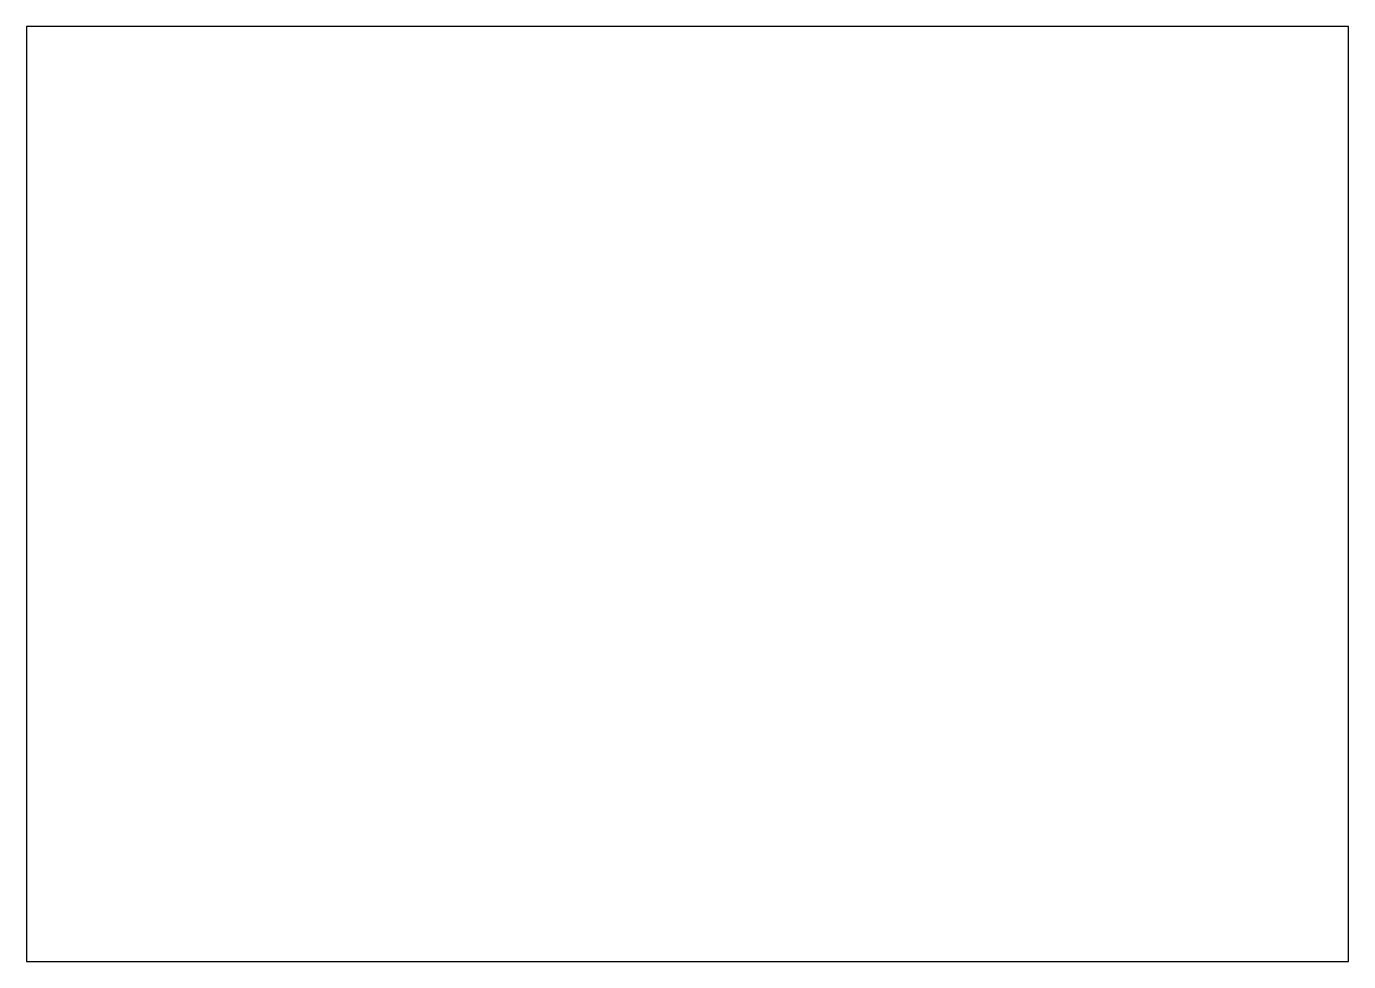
# Model space of a CAD drawing. Header units: inches. Extents: x 0 to 420, y 0 to 297.
import ezdxf

# ---------------------------------------------------------------- set-up
doc = ezdxf.new("R2010")
doc.units = ezdxf.units.IN
doc.header["$MEASUREMENT"] = 0

msp = doc.modelspace()

# ---------------------------------------------------------------- linework, layer by layer
msp.add_polyline3d([(0, 0, 0), (420, 0, 0), (420, 297, 0), (0, 297, 0)], close=True)

doc.saveas('drawing.dxf')
